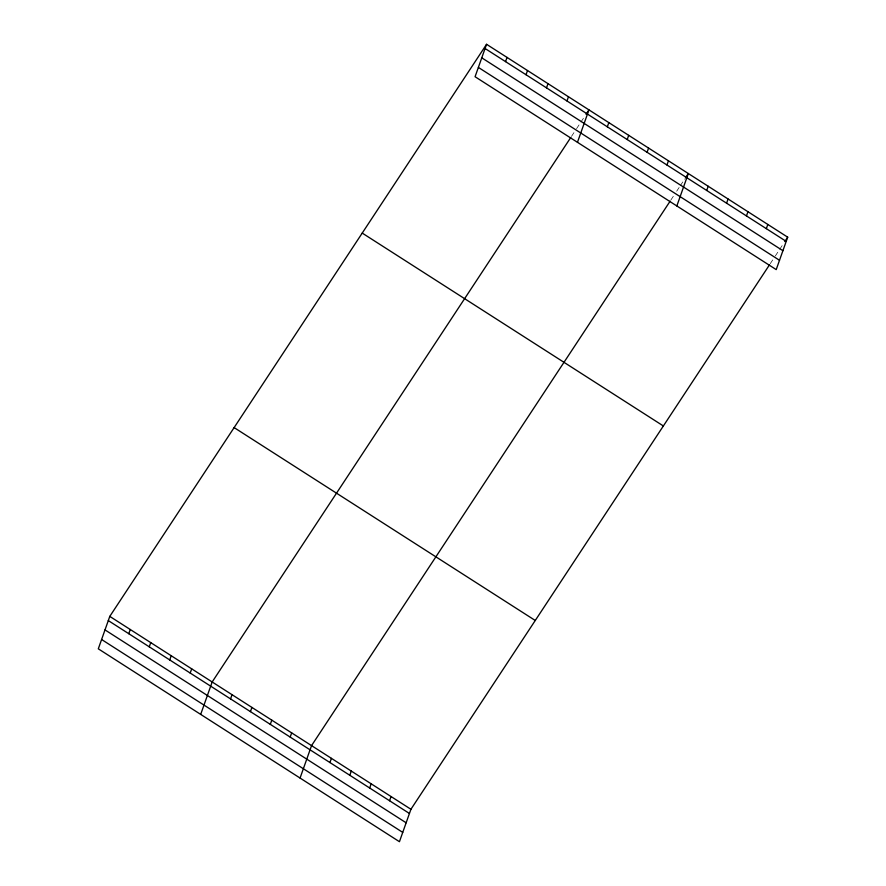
<?xml version="1.0" encoding="UTF-8"?>
<svg xmlns="http://www.w3.org/2000/svg" width="886" height="886" viewBox="0 0 886 886"><rect width="100%" height="100%" fill="white"/><g stroke="black" fill="none" stroke-linecap="round" stroke-linejoin="round"><path stroke-width="0.66" stroke-dasharray="4.43 3.32" d="M571.503 136.378L574.405 131.959M576.587 128.647L580.219 123.132M580.95 122.024L584.583 116.509M670.868 200.026L674.512 194.51M676.694 191.199L679.595 186.78M680.326 185.672L684.69 179.05M770.244 263.674L773.157 259.266M775.339 255.954L778.971 250.428M779.702 249.331L783.335 243.805"/><path stroke-width="1.33" d="M486.558 44.3L475.073 76.728L776.214 269.61L787.698 237.182L486.558 44.3L109.786 616.39L98.302 648.818L399.442 841.7L410.927 809.272L769.524 264.781M128.769 633.712L130.264 629.503M149.247 646.824L150.742 642.616M169.724 659.937L171.219 655.729M190.202 673.05L191.697 668.852M200.69 714.393L212.175 681.965L570.772 137.485M230.559 698.899L232.043 694.69M250.428 711.635L251.923 707.427M270.308 724.36L271.792 720.152M505.552 61.621L507.036 57.413M290.187 737.086L291.671 732.888M526.029 74.734L527.513 70.537M300.066 778.052L311.551 745.613L670.148 201.133M546.507 87.847L547.991 83.649M329.935 762.547L331.419 758.35M566.985 100.971L568.469 96.762M349.804 775.283L351.299 771.075M577.462 142.314L588.946 109.875L586.045 114.294M369.683 788.008L371.168 783.811M607.331 126.82L608.826 122.611M389.563 800.745L391.047 796.536M627.21 139.545L628.695 135.337M647.09 152.27L648.574 148.073M666.959 165.006L668.454 160.798M676.838 205.962L688.322 173.534L685.421 177.942M706.707 190.468L708.202 186.259M726.586 203.193L728.07 198.996M746.455 215.929L747.95 211.721M766.335 228.654L767.819 224.457M784.786 241.601L787.698 237.182M485.074 48.508L786.214 241.391M481.774 57.823L782.914 250.705M478.374 67.414L779.514 260.296M362.23 233.084L663.359 425.967M234.125 427.595L535.255 620.477M109.786 616.39L410.927 809.272M108.302 620.588L409.432 813.47M105.002 629.902L406.131 822.784M101.602 639.504L402.731 832.386"/></g></svg>
